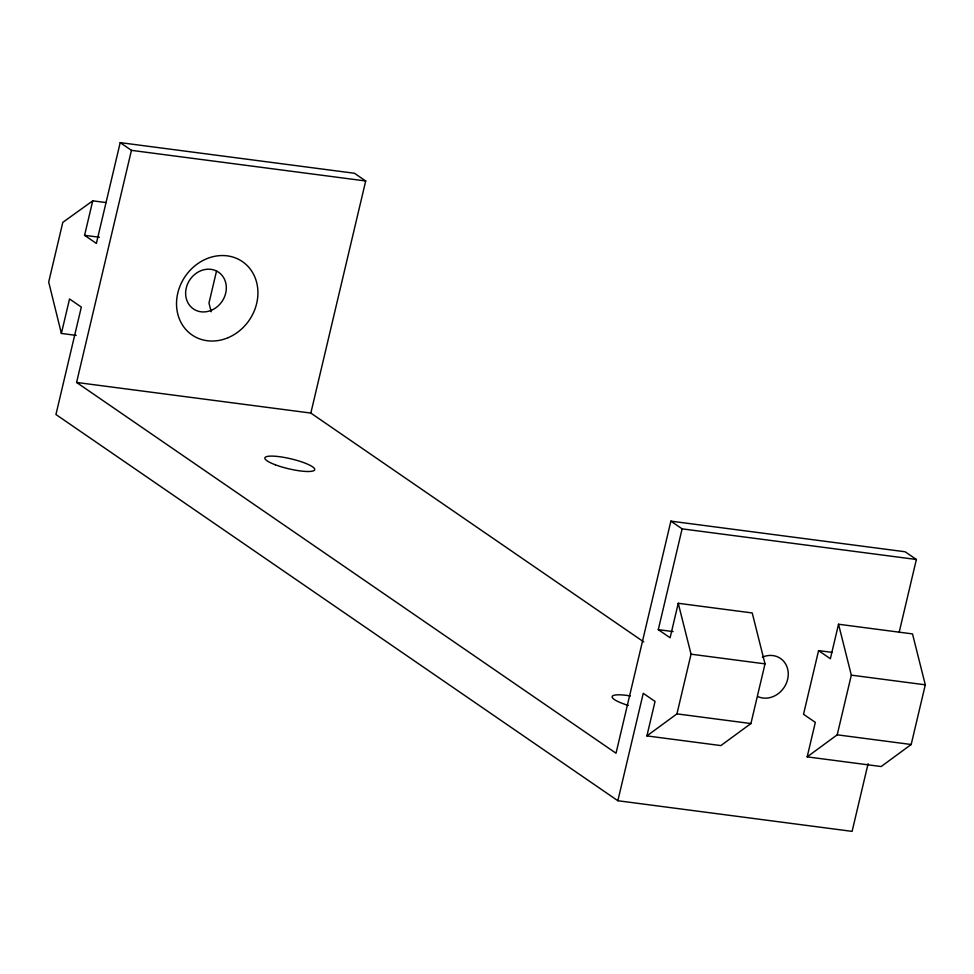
<?xml version="1.0" encoding="UTF-8"?>
<svg xmlns="http://www.w3.org/2000/svg" width="974" height="974" viewBox="0 0 974 974"><rect width="100%" height="100%" fill="white"/><g stroke="black" fill="none" stroke-linecap="round" stroke-linejoin="round"><path stroke-width="1.46" d="M76.179 335.385L61.386 333.449L69.531 298.969L81.329 307.078L55.944 414.51L617.857 800.738L852.104 831.37L868.102 763.677M643.765 641.915L310.84 413.073L365.7 180.981L354.463 173.262L120.204 142.63L96.377 243.427L84.58 235.318L92.737 200.827L106.044 202.568M899.112 632.528L916.376 559.49L905.138 551.771L670.879 521.139L616.018 753.231L76.581 382.441L131.441 150.349L120.204 142.63M216.545 270.979L208.984 303.011L211.151 311.814M617.857 800.738L643.242 693.318L655.052 701.426L646.894 735.906L720.87 745.585L750.917 723.548L765.016 663.866L752.22 612.95L678.245 603.283L670.1 637.763L658.29 629.654L682.117 528.858L670.879 521.139M646.894 735.906L676.942 713.869L691.053 654.187L678.245 603.283M818.574 650.608L803.526 714.271L815.323 722.379L807.178 756.871L881.153 766.538L911.189 744.501L925.3 684.819L912.504 633.916L838.529 624.237L830.372 658.728L818.574 650.608L831.893 652.349M807.178 756.871L837.214 734.822L851.325 675.14L838.529 624.237M92.737 200.827L62.811 222.364L48.7 282.046L61.386 333.449M131.441 150.349L365.7 180.981M84.58 235.318L99.372 237.242M76.581 382.441L310.84 413.073M682.117 528.858L916.376 559.49M658.29 629.654L673.095 631.59M691.053 654.187L765.016 663.866M851.325 675.14L925.3 684.819M676.942 713.869L750.917 723.548M837.214 734.822L911.189 744.501M762.374 657.133A22.256 19.395 -55.5 0 1 788.112 676.589A22.256 19.395 -55.5 0 1 757.942 696.629M628.327 705.432A25.592 5.101 13.3 0 1 612.147 696.629A25.592 5.101 13.3 0 1 630.397 695.947M228.257 337.625A44.5 38.79 -55.5 0 0 245.643 264.124A44.5 38.79 -55.5 0 0 177.767 293.137A44.5 38.79 -55.5 0 0 228.257 337.625M211.504 310.231A22.256 19.395 -55.5 0 0 220.197 273.487A22.256 19.395 -55.5 0 0 186.253 287.987A22.256 19.395 -55.5 0 0 211.504 310.231M275.325 464.793A25.592 5.101 13.3 0 0 314.614 469.931A25.592 5.101 13.3 0 0 279.453 456.696A25.592 5.101 13.3 0 0 275.325 464.793"/></g></svg>
